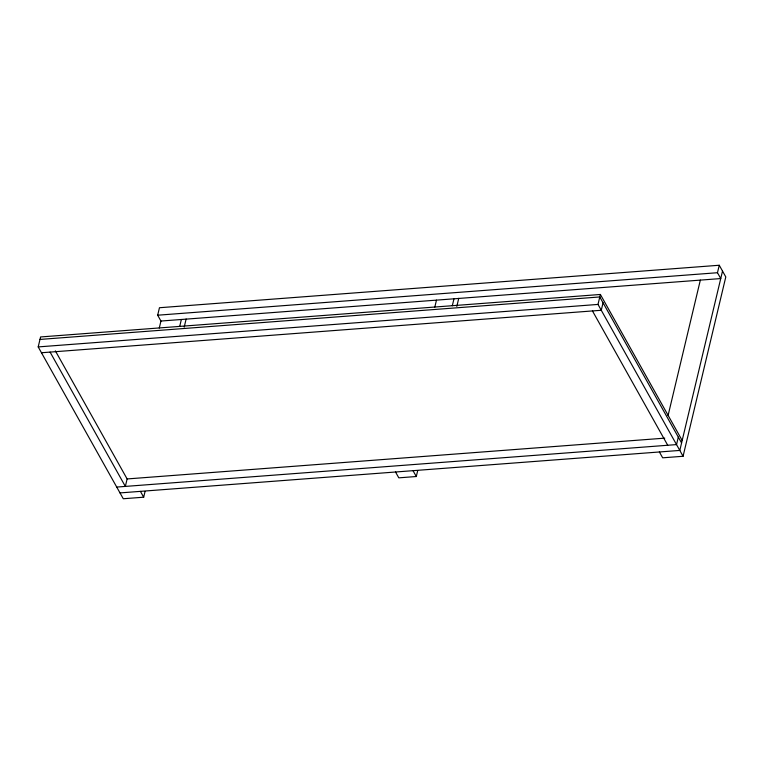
<?xml version="1.0" encoding="UTF-8"?>
<svg xmlns="http://www.w3.org/2000/svg" width="764" height="764" viewBox="0 0 764 764"><rect width="100%" height="100%" fill="white"/><g stroke="black" fill="none" stroke-linecap="round" stroke-linejoin="round"><path stroke-width="1.15" d="M145.065 491.414L143.68 497.202L123.271 498.749L38.2 346.913L40.578 336.953L600.38 294.465L682.176 440.465M159.294 327.995L160.946 321.042L157.67 315.207L159.456 307.73L719.258 265.251L725.8 276.931L683.073 456.27L662.665 457.817L659.389 451.973M55.371 350.877L127.12 478.942L125.344 486.42L50.09 352.099M179.702 326.438L181.355 319.495M184.2 327.116L186.13 319.018M434.821 307.08L436.473 300.137M452.317 305.753L453.969 298.81M395.532 471.999L398.798 477.844L416.294 476.516L417.669 470.729M456.815 306.431L458.744 298.332M683.073 456.27L598.002 304.425L600.38 294.465M603.054 302.792L601.278 310.27L41.476 352.748M668.07 415.559L700.34 280.111M678.308 437.113L676.532 444.591L116.73 487.069M160.946 321.042L720.748 278.564L717.472 272.719L719.258 265.251M722.524 271.086L679.807 450.426L120.005 492.914M157.67 315.207L717.472 272.719M39.976 339.436L599.778 296.957L681.583 442.958M38.2 346.913L598.002 304.425M127.12 478.942L664.747 438.144M592.463 310.938L667.726 445.259M413.018 470.672L416.294 476.516M140.414 491.367L143.68 497.202"/></g></svg>
